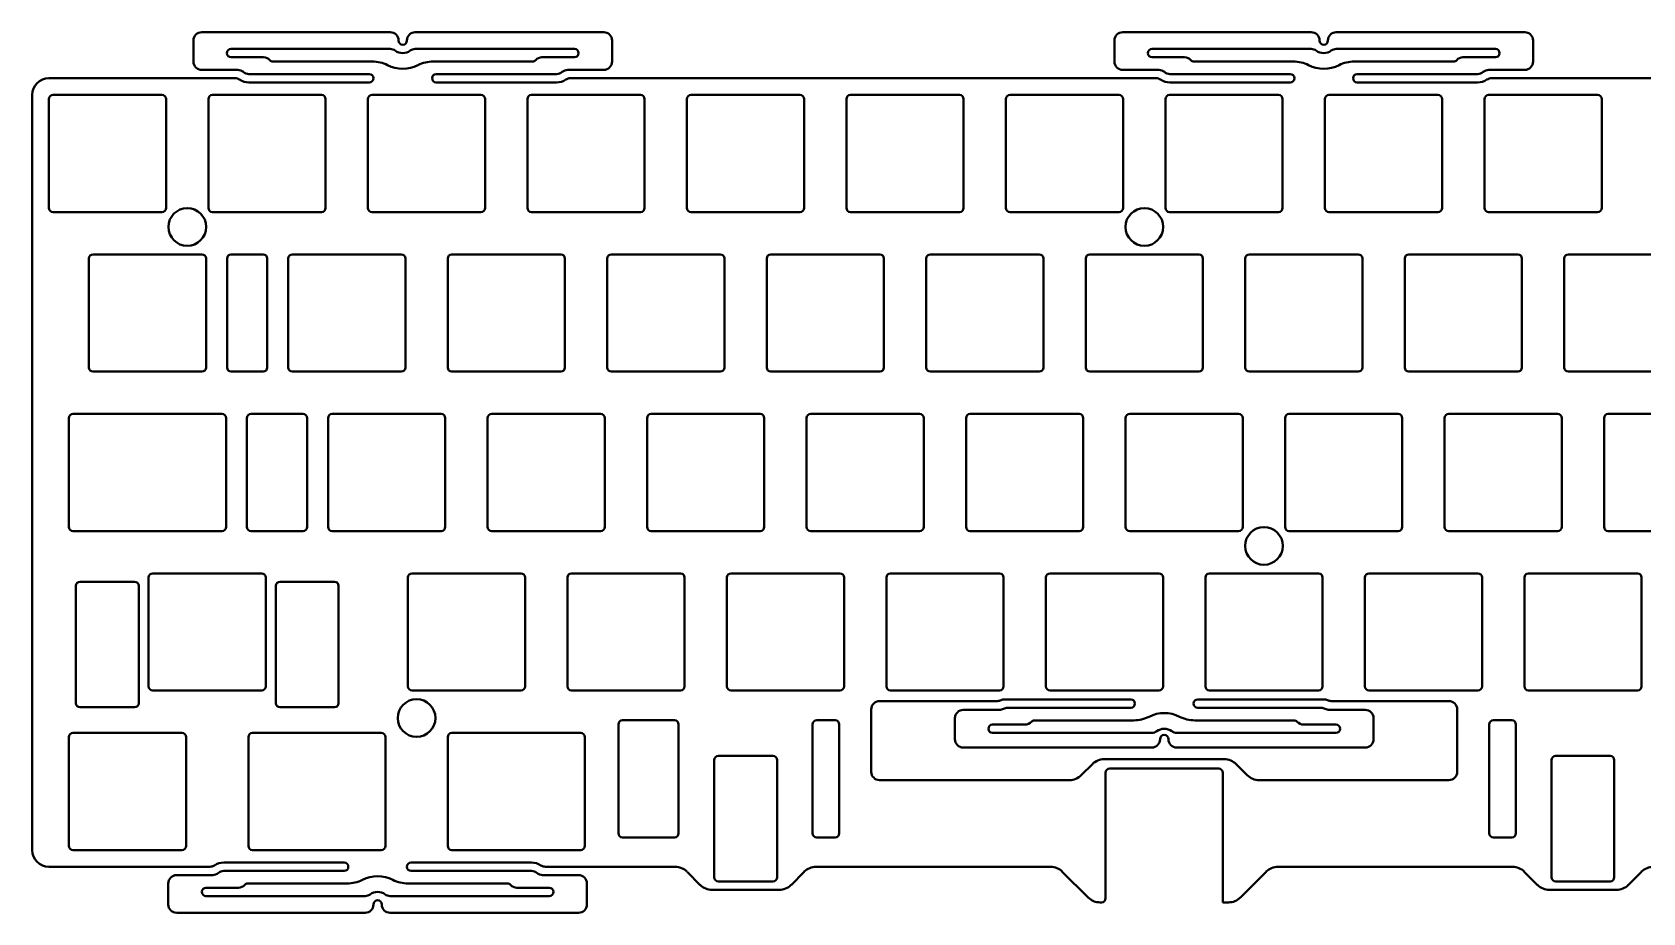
# Model space of a CAD drawing. Header units: millimetres. Extents: x 2592 to 2981, y 1525 to 1630.
# Drawn here: x 2591.6 to 2784, y 1524.8 to 1630 of the extents above; entities that cross this region are included whole.
import ezdxf

# ---------------------------------------------------------------- set-up
doc = ezdxf.new("R2010")
doc.units = ezdxf.units.MM
doc.layers.add('几何', color=7, linetype='Continuous')

msp = doc.modelspace()

# ---------------------------------------------------------------- linework, layer by layer
at = {"layer": '几何', "linetype": 'Continuous', "lineweight": 40}
for p, q in [((2634.35, 1630.04), (2611.85, 1630.04)), ((2659.85, 1630.04), (2637.35, 1630.04)), ((2744.35, 1630.04), (2721.85, 1630.04)), ((2769.85, 1630.04), (2747.35, 1630.04)), ((2610.85, 1629.04), (2610.85, 1626.54)), ((2634.35, 1628.04), (2615.35, 1628.04)), ((2637.35, 1628.04), (2656.35, 1628.04)), ((2660.85, 1626.54), (2660.85, 1629.04)), ((2720.85, 1629.04), (2720.85, 1626.54)), ((2744.35, 1628.04), (2725.35, 1628.04)), ((2747.35, 1628.04), (2766.35, 1628.04)), ((2770.85, 1626.54), (2770.85, 1629.04)), ((2611.85, 1625.54), (2616.15, 1625.54)), ((2615.35, 1627.04), (2619.23, 1627.04)), ((2632.21, 1626.54), (2620.35, 1626.54)), ((2651.35, 1626.54), (2639.49, 1626.54)), ((2656.35, 1627.04), (2652.47, 1627.04)), ((2659.85, 1625.54), (2655.55, 1625.54)), ((2721.85, 1625.54), (2726.15, 1625.54)), ((2725.35, 1627.04), (2729.23, 1627.04)), ((2742.21, 1626.54), (2730.35, 1626.54)), ((2761.35, 1626.54), (2749.49, 1626.54)), ((2766.35, 1627.04), (2762.47, 1627.04)), ((2769.85, 1625.54), (2765.55, 1625.54)), ((2593.59, 1624.54), (2615.81, 1624.54)), ((2617.47, 1625.04), (2631.85, 1625.04)), ((2631.85, 1624.04), (2617.47, 1624.04)), ((2654.23, 1625.04), (2639.85, 1625.04)), ((2639.85, 1624.04), (2654.23, 1624.04)), ((2655.89, 1624.54), (2725.81, 1624.54)), ((2727.47, 1625.04), (2741.85, 1625.04)), ((2741.85, 1624.04), (2727.47, 1624.04)), ((2764.23, 1625.04), (2749.85, 1625.04)), ((2749.85, 1624.04), (2764.23, 1624.04)), ((2765.89, 1624.54), (2835.81, 1624.54)), ((2591.59, 1622.54), (2591.59, 1532.34)), ((2593.59, 1622.04), (2593.59, 1609.04)), ((2594.09, 1622.54), (2607.09, 1622.54)), ((2607.59, 1622.04), (2607.59, 1609.04)), ((2612.64, 1622.04), (2612.64, 1609.04)), ((2613.14, 1622.54), (2626.14, 1622.54)), ((2626.64, 1622.04), (2626.64, 1609.04)), ((2631.69, 1622.04), (2631.69, 1609.04)), ((2632.19, 1622.54), (2645.19, 1622.54)), ((2645.69, 1622.04), (2645.69, 1609.04)), ((2650.74, 1622.04), (2650.74, 1609.04)), ((2651.24, 1622.54), (2664.24, 1622.54)), ((2664.74, 1622.04), (2664.74, 1609.04)), ((2669.79, 1622.04), (2669.79, 1609.04)), ((2670.29, 1622.54), (2683.29, 1622.54)), ((2683.79, 1622.04), (2683.79, 1609.04)), ((2688.84, 1622.04), (2688.84, 1609.04)), ((2689.34, 1622.54), (2702.34, 1622.54)), ((2702.84, 1622.04), (2702.84, 1609.04)), ((2707.89, 1622.04), (2707.89, 1609.04)), ((2708.39, 1622.54), (2721.39, 1622.54)), ((2721.89, 1622.04), (2721.89, 1609.04)), ((2726.94, 1622.04), (2726.94, 1609.04)), ((2727.44, 1622.54), (2740.44, 1622.54)), ((2740.94, 1622.04), (2740.94, 1609.04)), ((2745.99, 1622.04), (2745.99, 1609.04)), ((2746.49, 1622.54), (2759.49, 1622.54)), ((2759.99, 1622.04), (2759.99, 1609.04)), ((2765.04, 1622.04), (2765.04, 1609.04)), ((2765.54, 1622.54), (2778.54, 1622.54)), ((2779.04, 1622.04), (2779.04, 1609.04)), ((2594.09, 1608.54), (2607.09, 1608.54)), ((2613.14, 1608.54), (2626.14, 1608.54)), ((2632.19, 1608.54), (2645.19, 1608.54)), ((2651.24, 1608.54), (2664.24, 1608.54)), ((2670.29, 1608.54), (2683.29, 1608.54)), ((2689.34, 1608.54), (2702.34, 1608.54)), ((2708.39, 1608.54), (2721.39, 1608.54)), ((2727.44, 1608.54), (2740.44, 1608.54)), ((2746.49, 1608.54), (2759.49, 1608.54)), ((2765.54, 1608.54), (2778.54, 1608.54)), ((2598.36, 1602.99), (2598.36, 1589.99)), ((2598.86, 1603.49), (2611.86, 1603.49)), ((2612.36, 1602.99), (2612.36, 1589.99)), ((2614.86, 1589.99), (2614.86, 1602.99)), ((2615.36, 1603.49), (2619.17, 1603.49)), ((2619.67, 1602.99), (2619.67, 1589.99)), ((2622.17, 1602.99), (2622.17, 1589.99)), ((2622.67, 1603.49), (2635.67, 1603.49)), ((2636.17, 1602.99), (2636.17, 1589.99)), ((2641.22, 1602.99), (2641.22, 1589.99)), ((2641.72, 1603.49), (2654.72, 1603.49)), ((2655.22, 1602.99), (2655.22, 1589.99)), ((2660.27, 1602.99), (2660.27, 1589.99)), ((2660.77, 1603.49), (2673.77, 1603.49)), ((2674.27, 1602.99), (2674.27, 1589.99)), ((2679.32, 1602.99), (2679.32, 1589.99)), ((2679.82, 1603.49), (2692.82, 1603.49)), ((2693.32, 1602.99), (2693.32, 1589.99)), ((2698.37, 1602.99), (2698.37, 1589.99)), ((2698.87, 1603.49), (2711.87, 1603.49)), ((2712.37, 1602.99), (2712.37, 1589.99)), ((2717.42, 1602.99), (2717.42, 1589.99)), ((2717.92, 1603.49), (2730.92, 1603.49)), ((2731.42, 1602.99), (2731.42, 1589.99)), ((2736.47, 1602.99), (2736.47, 1589.99)), ((2736.97, 1603.49), (2749.97, 1603.49)), ((2750.47, 1602.99), (2750.47, 1589.99)), ((2755.52, 1602.99), (2755.52, 1589.99)), ((2756.02, 1603.49), (2769.02, 1603.49)), ((2769.52, 1602.99), (2769.52, 1589.99)), ((2774.57, 1602.99), (2774.57, 1589.99)), ((2775.07, 1603.49), (2788.07, 1603.49)), ((2598.86, 1589.49), (2611.86, 1589.49)), ((2619.17, 1589.49), (2615.36, 1589.49)), ((2622.67, 1589.49), (2635.67, 1589.49)), ((2641.72, 1589.49), (2654.72, 1589.49)), ((2660.77, 1589.49), (2673.77, 1589.49)), ((2679.82, 1589.49), (2692.82, 1589.49)), ((2698.87, 1589.49), (2711.87, 1589.49)), ((2717.92, 1589.49), (2730.92, 1589.49)), ((2736.97, 1589.49), (2749.97, 1589.49)), ((2756.02, 1589.49), (2769.02, 1589.49)), ((2775.07, 1589.49), (2788.07, 1589.49)), ((2595.98, 1583.94), (2595.98, 1570.94)), ((2596.48, 1584.44), (2614.24, 1584.44)), ((2614.74, 1583.94), (2614.74, 1570.94)), ((2617.24, 1570.94), (2617.24, 1583.94)), ((2617.74, 1584.44), (2623.93, 1584.44)), ((2624.43, 1583.94), (2624.43, 1570.94)), ((2626.93, 1583.94), (2626.93, 1570.94)), ((2627.43, 1584.44), (2640.43, 1584.44)), ((2640.93, 1583.94), (2640.93, 1570.94)), ((2645.98, 1583.94), (2645.98, 1570.94)), ((2646.48, 1584.44), (2659.48, 1584.44)), ((2659.98, 1583.94), (2659.98, 1570.94)), ((2665.03, 1583.94), (2665.03, 1570.94)), ((2665.53, 1584.44), (2678.53, 1584.44)), ((2679.03, 1583.94), (2679.03, 1570.94)), ((2684.08, 1583.94), (2684.08, 1570.94)), ((2684.58, 1584.44), (2697.58, 1584.44)), ((2698.08, 1583.94), (2698.08, 1570.94)), ((2703.13, 1583.94), (2703.13, 1570.94)), ((2703.63, 1584.44), (2716.63, 1584.44)), ((2717.13, 1583.94), (2717.13, 1570.94)), ((2722.18, 1583.94), (2722.18, 1570.94)), ((2722.68, 1584.44), (2735.68, 1584.44)), ((2736.18, 1583.94), (2736.18, 1570.94)), ((2741.23, 1583.94), (2741.23, 1570.94)), ((2741.73, 1584.44), (2754.73, 1584.44)), ((2755.23, 1583.94), (2755.23, 1570.94)), ((2760.28, 1583.94), (2760.28, 1570.94)), ((2760.78, 1584.44), (2773.78, 1584.44)), ((2774.28, 1583.94), (2774.28, 1570.94)), ((2779.33, 1583.94), (2779.33, 1570.94)), ((2779.83, 1584.44), (2792.83, 1584.44)), ((2596.48, 1570.44), (2614.24, 1570.44)), ((2623.93, 1570.44), (2617.74, 1570.44)), ((2627.43, 1570.44), (2640.43, 1570.44)), ((2646.48, 1570.44), (2659.48, 1570.44)), ((2665.53, 1570.44), (2678.53, 1570.44)), ((2684.58, 1570.44), (2697.58, 1570.44)), ((2703.63, 1570.44), (2716.63, 1570.44)), ((2722.68, 1570.44), (2735.68, 1570.44)), ((2741.73, 1570.44), (2754.73, 1570.44)), ((2760.78, 1570.44), (2773.78, 1570.44)), ((2779.83, 1570.44), (2792.83, 1570.44)), ((2596.81, 1549.89), (2596.81, 1563.89)), ((2597.31, 1564.39), (2603.81, 1564.39)), ((2604.31, 1563.89), (2604.31, 1549.89)), ((2605.5, 1551.89), (2605.5, 1564.89)), ((2606, 1565.39), (2619, 1565.39)), ((2619.5, 1564.89), (2619.5, 1551.89)), ((2620.69, 1549.89), (2620.69, 1563.89)), ((2621.19, 1564.39), (2627.69, 1564.39)), ((2628.19, 1563.89), (2628.19, 1549.89)), ((2636.46, 1564.89), (2636.46, 1551.89)), ((2636.96, 1565.39), (2649.96, 1565.39)), ((2650.46, 1564.89), (2650.46, 1551.89)), ((2655.51, 1564.89), (2655.51, 1551.89)), ((2656.01, 1565.39), (2669.01, 1565.39)), ((2669.51, 1564.89), (2669.51, 1551.89)), ((2674.56, 1564.89), (2674.56, 1551.89)), ((2675.06, 1565.39), (2688.06, 1565.39)), ((2688.56, 1564.89), (2688.56, 1551.89)), ((2693.61, 1564.89), (2693.61, 1551.89)), ((2694.11, 1565.39), (2707.11, 1565.39)), ((2707.61, 1564.89), (2707.61, 1551.89)), ((2712.66, 1564.89), (2712.66, 1551.89)), ((2713.16, 1565.39), (2726.16, 1565.39)), ((2726.66, 1564.89), (2726.66, 1551.89)), ((2731.71, 1564.89), (2731.71, 1551.89)), ((2732.21, 1565.39), (2745.21, 1565.39)), ((2745.71, 1564.89), (2745.71, 1551.89)), ((2750.76, 1564.89), (2750.76, 1551.89)), ((2751.26, 1565.39), (2764.26, 1565.39)), ((2764.76, 1564.89), (2764.76, 1551.89)), ((2769.81, 1564.89), (2769.81, 1551.89)), ((2770.31, 1565.39), (2783.31, 1565.39)), ((2783.81, 1564.89), (2783.81, 1551.89)), ((2619, 1551.39), (2606, 1551.39)), ((2636.96, 1551.39), (2649.96, 1551.39)), ((2656.01, 1551.39), (2669.01, 1551.39)), ((2675.06, 1551.39), (2688.06, 1551.39)), ((2694.11, 1551.39), (2707.11, 1551.39)), ((2713.16, 1551.39), (2726.16, 1551.39)), ((2732.21, 1551.39), (2745.21, 1551.39)), ((2751.26, 1551.39), (2764.26, 1551.39)), ((2770.31, 1551.39), (2783.31, 1551.39)), ((2603.81, 1549.39), (2597.31, 1549.39)), ((2627.69, 1549.39), (2621.19, 1549.39)), ((2691.8, 1549.14), (2691.8, 1541.69)), ((2706.89, 1550.14), (2692.8, 1550.14)), ((2702.8, 1549.08), (2707.1, 1549.08)), ((2722.8, 1550.33), (2707.73, 1550.33)), ((2708.07, 1549.33), (2722.8, 1549.33)), ((2730.8, 1550.33), (2745.87, 1550.33)), ((2745.53, 1549.33), (2730.8, 1549.33)), ((2750.8, 1549.08), (2746.5, 1549.08)), ((2760.8, 1550.14), (2746.72, 1550.14)), ((2761.8, 1541.69), (2761.8, 1549.14)), ((2661.61, 1547.34), (2661.61, 1534.34)), ((2668.3, 1547.84), (2662.11, 1547.84)), ((2668.8, 1534.34), (2668.8, 1547.34)), ((2684.8, 1534.34), (2684.8, 1547.34)), ((2685.3, 1547.84), (2687.49, 1547.84)), ((2687.99, 1547.34), (2687.99, 1534.34)), ((2701.8, 1545.58), (2701.8, 1548.08)), ((2706.3, 1547.33), (2710.18, 1547.33)), ((2723.16, 1547.83), (2711.3, 1547.83)), ((2742.3, 1547.83), (2730.44, 1547.83)), ((2747.3, 1547.33), (2743.42, 1547.33)), ((2751.8, 1548.08), (2751.8, 1545.58)), ((2765.61, 1547.34), (2765.61, 1534.34)), ((2768.3, 1547.84), (2766.11, 1547.84)), ((2768.8, 1534.34), (2768.8, 1547.34)), ((2595.98, 1545.84), (2595.98, 1532.84)), ((2596.48, 1546.34), (2609.48, 1546.34)), ((2609.98, 1545.84), (2609.98, 1532.84)), ((2617.41, 1545.84), (2617.41, 1532.84)), ((2617.91, 1546.34), (2633.29, 1546.34)), ((2633.79, 1545.84), (2633.79, 1532.84)), ((2641.22, 1545.84), (2641.22, 1532.84)), ((2641.72, 1546.34), (2657.1, 1546.34)), ((2657.6, 1545.84), (2657.6, 1532.84)), ((2725.3, 1546.33), (2706.3, 1546.33)), ((2728.3, 1546.33), (2747.3, 1546.33)), ((2673.05, 1543.08), (2673.05, 1529.08)), ((2680.05, 1543.58), (2673.55, 1543.58)), ((2680.55, 1529.08), (2680.55, 1543.08)), ((2725.3, 1544.58), (2702.8, 1544.58)), ((2719.63, 1543.19), (2733.97, 1543.19)), ((2750.8, 1544.58), (2728.3, 1544.58)), ((2773.05, 1543.08), (2773.05, 1529.08)), ((2780.05, 1543.58), (2773.55, 1543.58)), ((2780.55, 1529.08), (2780.55, 1543.08)), ((2716.89, 1541.28), (2718.22, 1542.6)), ((2719.8, 1541.58), (2719.8, 1526.58)), ((2720.3, 1542.08), (2733.3, 1542.08)), ((2733.8, 1541.58), (2733.8, 1526.08)), ((2735.39, 1542.6), (2736.72, 1541.28)), ((2692.8, 1540.69), (2715.47, 1540.69)), ((2738.13, 1540.69), (2760.8, 1540.69)), ((2662.11, 1533.84), (2668.3, 1533.84)), ((2687.49, 1533.84), (2685.3, 1533.84)), ((2766.11, 1533.84), (2768.3, 1533.84)), ((2596.48, 1532.34), (2609.48, 1532.34)), ((2617.91, 1532.34), (2633.29, 1532.34)), ((2641.72, 1532.34), (2657.1, 1532.34)), ((2593.59, 1530.34), (2612.81, 1530.34)), ((2608.85, 1529.34), (2613.15, 1529.34)), ((2628.85, 1530.84), (2614.47, 1530.84)), ((2614.47, 1529.84), (2628.85, 1529.84)), ((2636.85, 1530.84), (2651.23, 1530.84)), ((2651.23, 1529.84), (2636.85, 1529.84)), ((2656.85, 1529.34), (2652.55, 1529.34)), ((2652.89, 1530.34), (2668.38, 1530.34)), ((2669.8, 1529.75), (2671.39, 1528.16)), ((2682.22, 1528.16), (2683.81, 1529.75)), ((2685.22, 1530.34), (2713.21, 1530.34)), ((2717.72, 1526.66), (2714.62, 1529.75)), ((2735.89, 1526.66), (2738.98, 1529.75)), ((2740.39, 1530.34), (2768.38, 1530.34)), ((2769.8, 1529.75), (2771.39, 1528.16)), ((2782.22, 1528.16), (2783.81, 1529.75)), ((2607.85, 1525.84), (2607.85, 1528.34)), ((2612.35, 1527.84), (2616.23, 1527.84)), ((2629.21, 1528.34), (2617.35, 1528.34)), ((2648.35, 1528.34), (2636.49, 1528.34)), ((2653.35, 1527.84), (2649.47, 1527.84)), ((2657.85, 1528.34), (2657.85, 1525.84)), ((2672.8, 1527.58), (2680.8, 1527.58)), ((2673.55, 1528.58), (2680.05, 1528.58)), ((2772.8, 1527.58), (2780.8, 1527.58)), ((2773.55, 1528.58), (2780.05, 1528.58)), ((2631.35, 1526.84), (2612.35, 1526.84)), ((2634.35, 1526.84), (2653.35, 1526.84)), ((2719.13, 1526.08), (2719.3, 1526.08)), ((2733.8, 1526.08), (2734.47, 1526.08)), ((2608.85, 1524.84), (2631.35, 1524.84)), ((2634.35, 1524.84), (2656.85, 1524.84))]:
    msp.add_line(p, q, dxfattribs=at)
for centre in [(2610.12, 1606.77), (2724.42, 1606.77), (2738.71, 1568.67), (2637.5, 1548.11)]:
    msp.add_circle(centre, 2.25, dxfattribs=at)
for centre, radius, start, end in [((2611.85, 1629.04), 1, 90, 180), ((2634.35, 1629.04), 1, 0, 90), ((2637.35, 1629.04), 1, 90, 180), ((2659.85, 1629.04), 1, 0, 90), ((2721.85, 1629.04), 1, 90, 180), ((2744.35, 1629.04), 1, 0, 90), ((2747.35, 1629.04), 1, 90, 180), ((2769.85, 1629.04), 1, 0, 90), ((2615.35, 1627.54), 0.5, 90, 270), ((2634.35, 1627.04), 1, 53.1301, 90), ((2635.85, 1629.04), 1.5, 233.1301, 306.8699), ((2635.85, 1629.04), 0.5, 180, 0), ((2637.35, 1627.04), 1, 90, 126.8699), ((2656.35, 1627.54), 0.5, 270, 90), ((2725.35, 1627.54), 0.5, 90, 270), ((2744.35, 1627.04), 1, 53.1301, 90), ((2745.85, 1629.04), 1.5, 233.1301, 306.8699), ((2745.85, 1629.04), 0.5, 180, 0), ((2747.35, 1627.04), 1, 90, 126.8699), ((2766.35, 1627.54), 0.5, 270, 90), ((2611.85, 1626.54), 1, 180, 270), ((2616.15, 1624.54), 1, 48.5904, 90), ((2619.23, 1626.04), 1, 41.8103, 90), ((2620.35, 1627.04), 0.5, 221.8103, 270), ((2632.21, 1622.54), 4, 62.9279, 90), ((2635.85, 1629.66), 4, 242.9279, 297.0721), ((2639.49, 1622.54), 4, 90, 117.0721), ((2651.35, 1627.04), 0.5, 270, 318.1897), ((2652.47, 1626.04), 1, 90, 138.1897), ((2655.55, 1624.54), 1, 90, 131.4096), ((2659.85, 1626.54), 1, 270, 0), ((2721.85, 1626.54), 1, 180, 270), ((2726.15, 1624.54), 1, 48.5904, 90), ((2729.23, 1626.04), 1, 41.8103, 90), ((2730.35, 1627.04), 0.5, 221.8103, 270), ((2742.21, 1622.54), 4, 62.9279, 90), ((2745.85, 1629.66), 4, 242.9279, 297.0721), ((2749.49, 1622.54), 4, 90, 117.0721), ((2761.35, 1627.04), 0.5, 270, 318.1897), ((2762.47, 1626.04), 1, 90, 138.1897), ((2765.55, 1624.54), 1, 90, 131.4096), ((2769.85, 1626.54), 1, 270, 0), ((2593.59, 1622.54), 2, 90, 180), ((2615.81, 1623.54), 1, 56.4427, 90), ((2617.47, 1626.04), 2, 236.4427, 270), ((2617.47, 1626.04), 1, 228.5904, 270), ((2631.85, 1624.54), 0.5, 270, 90), ((2639.85, 1624.54), 0.5, 90, 270), ((2654.23, 1626.04), 1, 270, 311.4096), ((2654.23, 1626.04), 2, 270, 303.5573), ((2655.89, 1623.54), 1, 90, 123.5573), ((2725.81, 1623.54), 1, 56.4427, 90), ((2727.47, 1626.04), 2, 236.4427, 270), ((2727.47, 1626.04), 1, 228.5904, 270), ((2741.85, 1624.54), 0.5, 270, 90), ((2749.85, 1624.54), 0.5, 90, 270), ((2764.23, 1626.04), 1, 270, 311.4096), ((2764.23, 1626.04), 2, 270, 303.5573), ((2765.89, 1623.54), 1, 90, 123.5573), ((2594.09, 1622.04), 0.5, 90, 180), ((2607.09, 1622.04), 0.5, 0, 90), ((2613.14, 1622.04), 0.5, 90, 180), ((2626.14, 1622.04), 0.5, 0, 90), ((2632.19, 1622.04), 0.5, 90, 180), ((2645.19, 1622.04), 0.5, 0, 90), ((2651.24, 1622.04), 0.5, 90, 180), ((2664.24, 1622.04), 0.5, 0, 90), ((2670.29, 1622.04), 0.5, 90, 180), ((2683.29, 1622.04), 0.5, 0, 90), ((2689.34, 1622.04), 0.5, 90, 180), ((2702.34, 1622.04), 0.5, 0, 90), ((2708.39, 1622.04), 0.5, 90, 180), ((2721.39, 1622.04), 0.5, 0, 90), ((2727.44, 1622.04), 0.5, 90, 180), ((2740.44, 1622.04), 0.5, 0, 90), ((2746.49, 1622.04), 0.5, 90, 180), ((2759.49, 1622.04), 0.5, 0, 90), ((2765.54, 1622.04), 0.5, 90, 180), ((2778.54, 1622.04), 0.5, 0, 90), ((2594.09, 1609.04), 0.5, 180, 270), ((2607.09, 1609.04), 0.5, 270, 0), ((2613.14, 1609.04), 0.5, 180, 270), ((2626.14, 1609.04), 0.5, 270, 0), ((2632.19, 1609.04), 0.5, 180, 270), ((2645.19, 1609.04), 0.5, 270, 0), ((2651.24, 1609.04), 0.5, 180, 270), ((2664.24, 1609.04), 0.5, 270, 0), ((2670.29, 1609.04), 0.5, 180, 270), ((2683.29, 1609.04), 0.5, 270, 0), ((2689.34, 1609.04), 0.5, 180, 270), ((2702.34, 1609.04), 0.5, 270, 0), ((2708.39, 1609.04), 0.5, 180, 270), ((2721.39, 1609.04), 0.5, 270, 0), ((2727.44, 1609.04), 0.5, 180, 270), ((2740.44, 1609.04), 0.5, 270, 0), ((2746.49, 1609.04), 0.5, 180, 270), ((2759.49, 1609.04), 0.5, 270, 0), ((2765.54, 1609.04), 0.5, 180, 270), ((2778.54, 1609.04), 0.5, 270, 0), ((2598.86, 1602.99), 0.5, 90, 180), ((2611.86, 1602.99), 0.5, 0, 90), ((2615.36, 1602.99), 0.5, 90, 180), ((2619.17, 1602.99), 0.5, 0, 90), ((2622.67, 1602.99), 0.5, 90, 180), ((2635.67, 1602.99), 0.5, 0, 90), ((2641.72, 1602.99), 0.5, 90, 180), ((2654.72, 1602.99), 0.5, 0, 90), ((2660.77, 1602.99), 0.5, 90, 180), ((2673.77, 1602.99), 0.5, 0, 90), ((2679.82, 1602.99), 0.5, 90, 180), ((2692.82, 1602.99), 0.5, 0, 90), ((2698.87, 1602.99), 0.5, 90, 180), ((2711.87, 1602.99), 0.5, 0, 90), ((2717.92, 1602.99), 0.5, 90, 180), ((2730.92, 1602.99), 0.5, 0, 90), ((2736.97, 1602.99), 0.5, 90, 180), ((2749.97, 1602.99), 0.5, 0, 90), ((2756.02, 1602.99), 0.5, 90, 180), ((2769.02, 1602.99), 0.5, 0, 90), ((2775.07, 1602.99), 0.5, 90, 180), ((2598.86, 1589.99), 0.5, 180, 270), ((2611.86, 1589.99), 0.5, 270, 0), ((2615.36, 1589.99), 0.5, 180, 270), ((2619.17, 1589.99), 0.5, 270, 0), ((2622.67, 1589.99), 0.5, 180, 270), ((2635.67, 1589.99), 0.5, 270, 0), ((2641.72, 1589.99), 0.5, 180, 270), ((2654.72, 1589.99), 0.5, 270, 0), ((2660.77, 1589.99), 0.5, 180, 270), ((2673.77, 1589.99), 0.5, 270, 0), ((2679.82, 1589.99), 0.5, 180, 270), ((2692.82, 1589.99), 0.5, 270, 0), ((2698.87, 1589.99), 0.5, 180, 270), ((2711.87, 1589.99), 0.5, 270, 0), ((2717.92, 1589.99), 0.5, 180, 270), ((2730.92, 1589.99), 0.5, 270, 0), ((2736.97, 1589.99), 0.5, 180, 270), ((2749.97, 1589.99), 0.5, 270, 0), ((2756.02, 1589.99), 0.5, 180, 270), ((2769.02, 1589.99), 0.5, 270, 0), ((2775.07, 1589.99), 0.5, 180, 270), ((2596.48, 1583.94), 0.5, 90, 180), ((2614.24, 1583.94), 0.5, 0, 90), ((2617.74, 1583.94), 0.5, 90, 180), ((2623.93, 1583.94), 0.5, 0, 90), ((2627.43, 1583.94), 0.5, 90, 180), ((2640.43, 1583.94), 0.5, 0, 90), ((2646.48, 1583.94), 0.5, 90, 180), ((2659.48, 1583.94), 0.5, 0, 90), ((2665.53, 1583.94), 0.5, 90, 180), ((2678.53, 1583.94), 0.5, 0, 90), ((2684.58, 1583.94), 0.5, 90, 180), ((2697.58, 1583.94), 0.5, 0, 90), ((2703.63, 1583.94), 0.5, 90, 180), ((2716.63, 1583.94), 0.5, 0, 90), ((2722.68, 1583.94), 0.5, 90, 180), ((2735.68, 1583.94), 0.5, 0, 90), ((2741.73, 1583.94), 0.5, 90, 180), ((2754.73, 1583.94), 0.5, 0, 90), ((2760.78, 1583.94), 0.5, 90, 180), ((2773.78, 1583.94), 0.5, 0, 90), ((2779.83, 1583.94), 0.5, 90, 180), ((2596.48, 1570.94), 0.5, 180, 270), ((2614.24, 1570.94), 0.5, 270, 0), ((2617.74, 1570.94), 0.5, 180, 270), ((2623.93, 1570.94), 0.5, 270, 0), ((2627.43, 1570.94), 0.5, 180, 270), ((2640.43, 1570.94), 0.5, 270, 0), ((2646.48, 1570.94), 0.5, 180, 270), ((2659.48, 1570.94), 0.5, 270, 0), ((2665.53, 1570.94), 0.5, 180, 270), ((2678.53, 1570.94), 0.5, 270, 0), ((2684.58, 1570.94), 0.5, 180, 270), ((2697.58, 1570.94), 0.5, 270, 0), ((2703.63, 1570.94), 0.5, 180, 270), ((2716.63, 1570.94), 0.5, 270, 0), ((2722.68, 1570.94), 0.5, 180, 270), ((2735.68, 1570.94), 0.5, 270, 0), ((2741.73, 1570.94), 0.5, 180, 270), ((2754.73, 1570.94), 0.5, 270, 0), ((2760.78, 1570.94), 0.5, 180, 270), ((2773.78, 1570.94), 0.5, 270, 0), ((2779.83, 1570.94), 0.5, 180, 270), ((2597.31, 1563.89), 0.5, 90, 180), ((2603.81, 1563.89), 0.5, 0, 90), ((2606, 1564.89), 0.5, 90, 180), ((2619, 1564.89), 0.5, 0, 90), ((2621.19, 1563.89), 0.5, 90, 180), ((2627.69, 1563.89), 0.5, 0, 90), ((2636.96, 1564.89), 0.5, 90, 180), ((2649.96, 1564.89), 0.5, 0, 90), ((2656.01, 1564.89), 0.5, 90, 180), ((2669.01, 1564.89), 0.5, 0, 90), ((2675.06, 1564.89), 0.5, 90, 180), ((2688.06, 1564.89), 0.5, 0, 90), ((2694.11, 1564.89), 0.5, 90, 180), ((2707.11, 1564.89), 0.5, 0, 90), ((2713.16, 1564.89), 0.5, 90, 180), ((2726.16, 1564.89), 0.5, 0, 90), ((2732.21, 1564.89), 0.5, 90, 180), ((2745.21, 1564.89), 0.5, 0, 90), ((2751.26, 1564.89), 0.5, 90, 180), ((2764.26, 1564.89), 0.5, 0, 90), ((2770.31, 1564.89), 0.5, 90, 180), ((2783.31, 1564.89), 0.5, 0, 90), ((2606, 1551.89), 0.5, 180, 270), ((2619, 1551.89), 0.5, 270, 0), ((2636.96, 1551.89), 0.5, 180, 270), ((2649.96, 1551.89), 0.5, 270, 0), ((2656.01, 1551.89), 0.5, 180, 270), ((2669.01, 1551.89), 0.5, 270, 0), ((2675.06, 1551.89), 0.5, 180, 270), ((2688.06, 1551.89), 0.5, 270, 0), ((2694.11, 1551.89), 0.5, 180, 270), ((2707.11, 1551.89), 0.5, 270, 0), ((2713.16, 1551.89), 0.5, 180, 270), ((2726.16, 1551.89), 0.5, 270, 0), ((2732.21, 1551.89), 0.5, 180, 270), ((2745.21, 1551.89), 0.5, 270, 0), ((2751.26, 1551.89), 0.5, 180, 270), ((2764.26, 1551.89), 0.5, 270, 0), ((2770.31, 1551.89), 0.5, 180, 270), ((2783.31, 1551.89), 0.5, 270, 0), ((2597.31, 1549.89), 0.5, 180, 270), ((2603.81, 1549.89), 0.5, 270, 0), ((2621.19, 1549.89), 0.5, 180, 270), ((2627.69, 1549.89), 0.5, 270, 0), ((2692.8, 1549.14), 1, 90, 180), ((2702.8, 1548.08), 1, 90, 180), ((2706.89, 1551.14), 1, 270, 295.0078), ((2707.1, 1550.08), 1, 270, 298.955), ((2707.73, 1549.33), 1, 90, 115.0078), ((2708.07, 1548.33), 1, 90, 118.955), ((2722.8, 1549.83), 0.5, 270, 90), ((2726.8, 1544.7), 4, 62.9279, 117.0721), ((2730.8, 1549.83), 0.5, 90, 270), ((2745.53, 1548.33), 1, 61.045, 90), ((2745.87, 1549.33), 1, 64.9922, 90), ((2746.5, 1550.08), 1, 241.045, 270), ((2746.72, 1551.14), 1, 244.9922, 270), ((2750.8, 1548.08), 1, 0, 90), ((2760.8, 1549.14), 1, 0, 90), ((2662.11, 1547.34), 0.5, 90, 180), ((2668.3, 1547.34), 0.5, 0, 90), ((2685.3, 1547.34), 0.5, 90, 180), ((2687.49, 1547.34), 0.5, 0, 90), ((2706.3, 1546.83), 0.5, 90, 270), ((2710.18, 1548.33), 1, 270, 318.1897), ((2711.3, 1547.33), 0.5, 90, 138.1897), ((2723.16, 1551.83), 4, 270, 297.0721), ((2726.8, 1545.33), 1.5, 53.1301, 126.8699), ((2730.44, 1551.83), 4, 242.9279, 270), ((2742.3, 1547.33), 0.5, 41.8103, 90), ((2743.42, 1548.33), 1, 221.8103, 270), ((2747.3, 1546.83), 0.5, 270, 90), ((2766.11, 1547.34), 0.5, 90, 180), ((2768.3, 1547.34), 0.5, 0, 90), ((2596.48, 1545.84), 0.5, 90, 180), ((2609.48, 1545.84), 0.5, 0, 90), ((2617.91, 1545.84), 0.5, 90, 180), ((2633.29, 1545.84), 0.5, 0, 90), ((2641.72, 1545.84), 0.5, 90, 180), ((2657.1, 1545.84), 0.5, 0, 90), ((2702.8, 1545.58), 1, 180, 270), ((2725.3, 1547.33), 1, 270, 306.8699), ((2725.3, 1545.58), 1, 270, 0), ((2726.8, 1545.58), 0.5, 0, 180), ((2728.3, 1545.58), 1, 180, 270), ((2728.3, 1547.33), 1, 233.1301, 270), ((2750.8, 1545.58), 1, 270, 0), ((2673.55, 1543.08), 0.5, 90, 180), ((2680.05, 1543.08), 0.5, 0, 90), ((2719.63, 1541.19), 2, 90, 135), ((2733.97, 1541.19), 2, 45, 90), ((2773.55, 1543.08), 0.5, 90, 180), ((2780.05, 1543.08), 0.5, 0, 90), ((2692.8, 1541.69), 1, 180, 270), ((2715.47, 1542.69), 2, 270, 315), ((2720.3, 1541.58), 0.5, 90, 180), ((2733.3, 1541.58), 0.5, 0, 90), ((2738.13, 1542.69), 2, 225, 270), ((2760.8, 1541.69), 1, 270, 0), ((2662.11, 1534.34), 0.5, 180, 270), ((2668.3, 1534.34), 0.5, 270, 0), ((2685.3, 1534.34), 0.5, 180, 270), ((2687.49, 1534.34), 0.5, 270, 0), ((2766.11, 1534.34), 0.5, 180, 270), ((2768.3, 1534.34), 0.5, 270, 0), ((2593.59, 1532.34), 2, 180, 270), ((2596.48, 1532.84), 0.5, 180, 270), ((2609.48, 1532.84), 0.5, 270, 0), ((2617.91, 1532.84), 0.5, 180, 270), ((2633.29, 1532.84), 0.5, 270, 0), ((2641.72, 1532.84), 0.5, 180, 270), ((2657.1, 1532.84), 0.5, 270, 0), ((2608.85, 1528.34), 1, 90, 180), ((2612.81, 1531.34), 1, 270, 303.5573), ((2613.15, 1530.34), 1, 270, 311.4096), ((2614.47, 1528.84), 2, 90, 123.5573), ((2614.47, 1528.84), 1, 90, 131.4096), ((2628.85, 1530.34), 0.5, 270, 90), ((2636.85, 1530.34), 0.5, 90, 270), ((2651.23, 1528.84), 2, 56.4427, 90), ((2651.23, 1528.84), 1, 48.5904, 90), ((2652.55, 1530.34), 1, 228.5904, 270), ((2652.89, 1531.34), 1, 236.4427, 270), ((2656.85, 1528.34), 1, 0, 90), ((2668.38, 1528.34), 2, 45, 90), ((2685.22, 1528.34), 2, 90, 135), ((2713.21, 1528.34), 2, 45, 90), ((2740.39, 1528.34), 2, 90, 135), ((2768.38, 1528.34), 2, 45, 90), ((2785.22, 1528.34), 2, 90, 135), ((2612.35, 1527.34), 0.5, 90, 270), ((2616.23, 1528.84), 1, 270, 318.1897), ((2617.35, 1527.84), 0.5, 90, 138.1897), ((2629.21, 1532.34), 4, 270, 297.0721), ((2632.85, 1525.22), 4, 62.9279, 117.0721), ((2632.85, 1525.84), 1.5, 53.1301, 126.8699), ((2636.49, 1532.34), 4, 242.9279, 270), ((2648.35, 1527.84), 0.5, 41.8103, 90), ((2649.47, 1528.84), 1, 221.8103, 270), ((2653.35, 1527.34), 0.5, 270, 90), ((2672.8, 1529.58), 2, 225, 270), ((2673.55, 1529.08), 0.5, 180, 270), ((2680.05, 1529.08), 0.5, 270, 0), ((2680.8, 1529.58), 2, 270, 315), ((2772.8, 1529.58), 2, 225, 270), ((2773.55, 1529.08), 0.5, 180, 270), ((2780.05, 1529.08), 0.5, 270, 0), ((2780.8, 1529.58), 2, 270, 315), ((2608.85, 1525.84), 1, 180, 270), ((2631.35, 1527.84), 1, 270, 306.8699), ((2631.35, 1525.84), 1, 270, 0), ((2632.85, 1525.84), 0.5, 0, 180), ((2634.35, 1525.84), 1, 180, 270), ((2634.35, 1527.84), 1, 233.1301, 270), ((2656.85, 1525.84), 1, 270, 0), ((2719.13, 1528.08), 2, 225, 270), ((2719.3, 1526.58), 0.5, 270, 0), ((2734.47, 1528.08), 2, 270, 315)]:
    msp.add_arc(centre, radius, start, end, dxfattribs=at)

doc.saveas('drawing.dxf')
